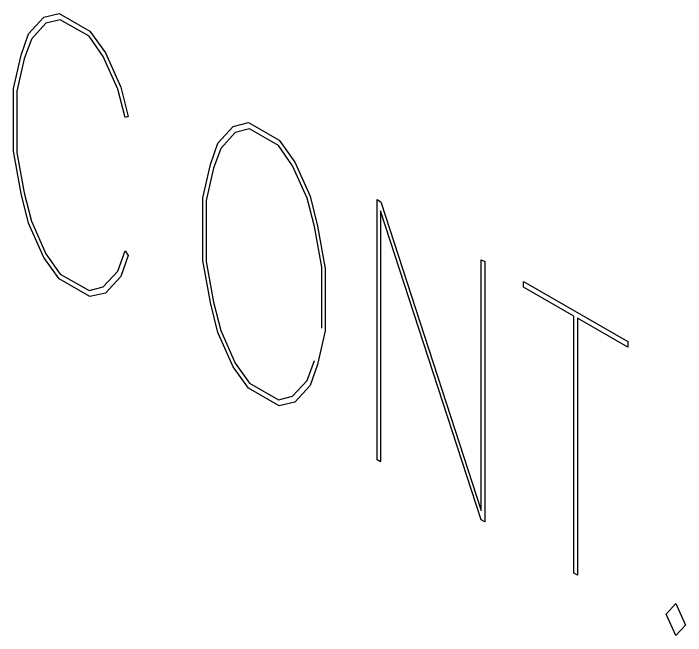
# Model space of a CAD drawing. Extents: x 0 to 17.2, y 0.1 to 11.3.
# Drawn here: x 11.7407 to 12.0047, y 2.2182 to 2.4627 of the extents above; entities that cross this region are included whole.
import ezdxf

# ---------------------------------------------------------------- set-up
doc = ezdxf.new("R2010")
doc.units = 0
doc.layers.add('Continuation', color=7, linetype='CONTINUOUS')

msp = doc.modelspace()

# ---------------------------------------------------------------- linework, layer by layer
at = {"layer": 'Continuation'}
for points in [[(11.78576, 2.36757), (11.78283, 2.35934), (11.77683, 2.35282), (11.77072, 2.35146), (11.7587, 2.3584), (11.75263, 2.36679), (11.74659, 2.38026), (11.7437, 2.39199), (11.74068, 2.4086), (11.74068, 2.43319), (11.7437, 2.44633), (11.74659, 2.45471), (11.75263, 2.46121), (11.7587, 2.46273), (11.77072, 2.45579), (11.77683, 2.44723), (11.78283, 2.43379), (11.78576, 2.42218), (11.78458, 2.42177), (11.78168, 2.43302), (11.77598, 2.44583), (11.7704, 2.45374), (11.75907, 2.46028), (11.75344, 2.45884), (11.74778, 2.4526), (11.74484, 2.44485), (11.74203, 2.43214), (11.74203, 2.4081), (11.74484, 2.39214), (11.74778, 2.38101), (11.75344, 2.36823), (11.75907, 2.36029), (11.7704, 2.35375), (11.77598, 2.35521), (11.78168, 2.36143), (11.78458, 2.36934), (11.78576, 2.36757)], [(11.86014, 2.32476), (11.8572, 2.3164), (11.85121, 2.30988), (11.8451, 2.30851), (11.83308, 2.31546), (11.827, 2.32385), (11.82097, 2.33732), (11.81808, 2.34904), (11.81506, 2.36566), (11.81506, 2.39025), (11.81808, 2.40338), (11.82097, 2.41177), (11.827, 2.41827), (11.83308, 2.41979), (11.8451, 2.41285), (11.85121, 2.40429), (11.8572, 2.39085), (11.86014, 2.3791), (11.86315, 2.36248), (11.86315, 2.33789), (11.86014, 2.32476)], [(11.86181, 2.33894), (11.86181, 2.36299), (11.85896, 2.37897), (11.85606, 2.39008), (11.85036, 2.40288), (11.84477, 2.41079), (11.83344, 2.41734), (11.82782, 2.4159), (11.82215, 2.40966), (11.81922, 2.40191), (11.81641, 2.3892), (11.81641, 2.36516), (11.81922, 2.3492), (11.82215, 2.33806), (11.82782, 2.32528), (11.83344, 2.31735), (11.84477, 2.31081), (11.85036, 2.31227), (11.85606, 2.31849), (11.85896, 2.32626)], [(11.92584, 2.26285), (11.92441, 2.26368), (11.88492, 2.3851), (11.88492, 2.28648), (11.88361, 2.28723), (11.88361, 2.38952), (11.88504, 2.3887), (11.92449, 2.2673), (11.92449, 2.36592), (11.92584, 2.36515), (11.92584, 2.26285)], [(11.96089, 2.24262), (11.96089, 2.34376), (11.94112, 2.35517), (11.94112, 2.35741), (11.98204, 2.33379), (11.98204, 2.33155), (11.96223, 2.34298), (11.96223, 2.24184), (11.96089, 2.24262)], [(12.00091, 2.21815), (11.99708, 2.22661), (12.00091, 2.23079), (12.00474, 2.22219), (12.00091, 2.21815)]]:
    msp.add_lwpolyline(points, dxfattribs=at)

doc.saveas('drawing.dxf')
